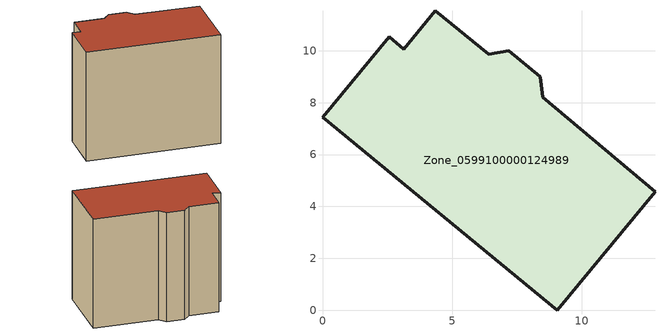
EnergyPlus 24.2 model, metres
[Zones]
Zone_0599100000124989
 floor ground (C_G): 3.13,10.06 4.35,11.54 6.41,9.86 7.18,10.01 8.4,9 8.49,8.2 12.82,4.56 9.06,0 0,7.44 2.58,10.55 z0
 wall outside (C_F): 9.06,0 12.82,4.56 8.49,8.2 8.4,9 7.18,10.01 6.41,9.86 4.35,11.54 3.13,10.06 2.58,10.55 0,7.44 9.06,0 z0:10
 roof outside (C_R): 4.35,11.54 3.13,10.06 2.58,10.55 0,7.44 9.06,0 12.82,4.56 8.49,8.2 8.4,9 7.18,10.01 6.41,9.86 z10
[BUILDING]
Pand.0599100000124989: North Axis=0; Terrain=City; Loads Convergence Tolerance Value=0.04; Temperature Convergence Tolerance Value=0.4; Solar Distribution=FullExterior; Maximum Number of Warmup Days=25; Minimum Number of Warmup Days=1
[Site:Location]
Rotterdam.The.Hague.AP_ZH_NLD Design_Conditions: Latitude=51.96; Longitude=4.45; Time Zone=1; Elevation=-4.5
[SITE:GROUNDTEMPERATURE:BUILDINGSURFACE]
18, 18, 18, 18, 18, 18, 18, 18, 18, 18, 18, 18
[MATERIAL] Thermal Absorptance=0.9; Solar Absorptance=0.7; Visible Absorptance=0.7
Name | Roughness | Thickness | Conductivity | Density | Specific Heat
G.TI.1946 | MediumSmooth | 0.15 | 1 | 540 | 1210
F.TI.1946 | Rough | 0.3 | 0.857143 | 1920 | 840
R.TI.1946 | MediumRough | 0.2 | 0.1 | 1500 | 1000
[CONSTRUCTION]
C_G: G.TI.1946
C_F: F.TI.1946
C_R: R.TI.1946
[ZONE]
Zone_0599100000124989: Type=1; Multiplier=1; Ceiling Height=Autocalculate; Volume=Autocalculate; Floor Area=autocalculate; Part of Total Floor Area=Yes
[ZONEINFILTRATION:DESIGNFLOWRATE]
Infil_Zone_0599100000124989: Zone or ZoneList or Space or SpaceList=Zone_0599100000124989; Schedule=AlwaysOn; Design Flow Rate Calculation Method=Flow/Area; Flow Rate per Floor Area=0.003; Constant Term Coefficient=1; Temperature Term Coefficient=0; Velocity Term Coefficient=0; Velocity Squared Term Coefficient=0
[HVACTEMPLATE:ZONE:IDEALLOADSAIRSYSTEM]
Zone_0599100000124989: Maximum Heating Supply Air Temperature=50; Minimum Cooling Supply Air Temperature=13; Maximum Heating Supply Air Humidity Ratio=0.0156; Minimum Cooling Supply Air Humidity Ratio=0.0077; Heating Limit=NoLimit; Cooling Limit=NoLimit; Dehumidification Control Type=ConstantSensibleHeatRatio; Cooling Sensible Heat Ratio=0.7; Dehumidification Setpoint=60; Humidification Control Type=None; Humidification Setpoint=30; Outdoor Air Method=None; Outdoor Air Flow Rate per Person=0.00944; Outdoor Air Flow Rate per Zone Floor Area=0; Outdoor Air Flow Rate per Zone=0; Demand Controlled Ventilation Type=None; Outdoor Air Economizer Type=NoEconomizer; Heat Recovery Type=None; Sensible Heat Recovery Effectiveness=0.7; Latent Heat Recovery Effectiveness=0.65
[ZONECONTROL:THERMOSTAT]
ThermostatControl_Zone_0599100000124989: Zone or ZoneList=Zone_0599100000124989; Control Type Schedule=DualSetpointControlType; Control 1=Thermostat_Zone_0599100000124989; Temperature Difference Between Cutout And Setpoint=0
[THERMOSTATSETPOINT:DUALSETPOINT]
Thermostat_Zone_0599100000124989: Heating Setpoint Temperature Schedule=HeatingSetpoint_Zone_0599100000124989; Cooling Setpoint Temperature Schedule=CoolingSetpoint_Zone_0599100000124989
[SCHEDULE:COMPACT]
HeatingSetpoint_Zone_0599100000124989: Through: 12/31, For: AllDays, Until: 24:00, 21
CoolingSetpoint_Zone_0599100000124989: Through: 12/31, For: AllDays, Until: 24:00, 24
DualSetpointControlType: Through: 12/31, For: AllDays, Until: 24:00, 4
AlwaysOn: Through: 12/31, For: AllDays, Until: 24:00, 1
